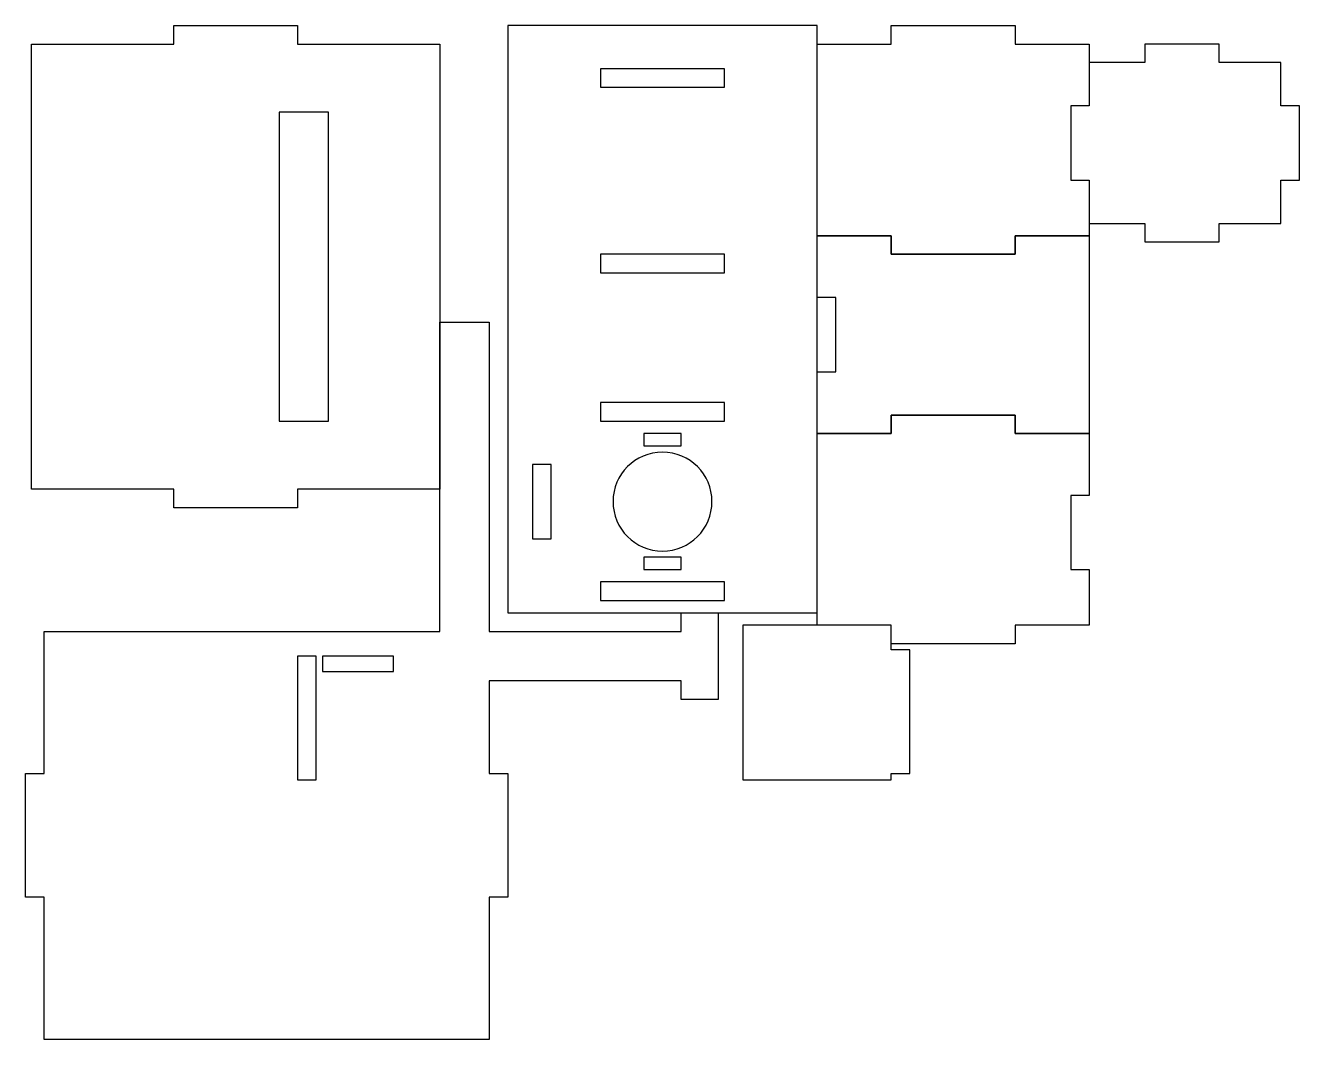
# Model space of a CAD drawing. Header units: inches. Extents: x 196 to 402, y 340 to 504.
import ezdxf

# ---------------------------------------------------------------- set-up
doc = ezdxf.new("R2010")
doc.units = ezdxf.units.IN
doc.header["$MEASUREMENT"] = 0
doc.layers.add('Default', color=7, linetype='Continuous')

# ---------------------------------------------------------------- blocks, each defined once
blk = doc.blocks.new('block 2')
at = {"layer": 'Default', "color": 7, "lineweight": 25, "true_color": 0xffffff}
blk.add_lwpolyline([(196.5, 500.5), (219.5, 500.5), (219.5, 503.5), (239.5, 503.5), (239.5, 500.5), (262.5, 500.5), (262.5, 428.5), (239.5, 428.5), (239.5, 425.5), (219.5, 425.5), (219.5, 428.5), (196.5, 428.5), (196.5, 500.5)], dxfattribs=at)
blk = doc.blocks.new('block 3')
at = {"layer": 'Default', "color": 7, "lineweight": 25, "true_color": 0xffffff}
blk.add_lwpolyline([(236.5, 439.5), (244.5, 439.5), (244.5, 489.5), (236.5, 489.5), (236.5, 439.5)], dxfattribs=at)
blk = doc.blocks.new('block 4')
at = {"layer": 'Default', "color": 7, "lineweight": 25, "true_color": 0xffffff}
blk.add_lwpolyline([(338.5, 402.5), (335.5, 402.5), (335.5, 406.5), (311.5, 406.5), (311.5, 381.5), (335.5, 381.5), (335.5, 382.5), (338.5, 382.5), (338.5, 402.5)], dxfattribs=at)
blk = doc.blocks.new('block 5')
at = {"layer": 'Default', "color": 7, "lineweight": 25, "true_color": 0xffffff}
blk.add_lwpolyline([(239.5, 401.5), (239.5, 381.5), (242.5, 381.5), (242.5, 401.5), (239.5, 401.5)], dxfattribs=at)
blk = doc.blocks.new('block 6')
at = {"layer": 'Default', "color": 7, "lineweight": 25, "true_color": 0xffffff}
blk.add_lwpolyline([(376.5, 500.5), (376.5, 497.5), (367.5, 497.5), (367.5, 490.5), (364.5, 490.5), (364.5, 478.5), (367.5, 478.5), (367.5, 471.5), (376.5, 471.5), (376.5, 468.5), (388.5, 468.5), (388.5, 471.5), (398.5, 471.5), (398.5, 478.5), (401.5, 478.5), (401.5, 490.5), (398.5, 490.5), (398.5, 497.5), (388.5, 497.5), (388.5, 500.5), (376.5, 500.5)], dxfattribs=at)
blk = doc.blocks.new('block 7')
at = {"layer": 'Default', "color": 7, "lineweight": 25, "true_color": 0xffffff}
blk.add_lwpolyline([(323.5, 437.5), (335.5, 437.5), (335.5, 440.5), (355.5, 440.5), (355.5, 437.5), (367.5, 437.5), (367.5, 427.5), (364.5, 427.5), (364.5, 415.5), (367.5, 415.5), (367.5, 406.5), (355.5, 406.5), (355.5, 403.5), (335.5, 403.5), (335.5, 406.5), (323.5, 406.5), (323.5, 437.5)], dxfattribs=at)
blk = doc.blocks.new('block 8')
at = {"layer": 'Default', "color": 7, "lineweight": 25, "true_color": 0xffffff}
blk.add_lwpolyline([(323.5, 500.5), (335.5, 500.5), (335.5, 503.5), (355.5, 503.5), (355.5, 500.5), (367.5, 500.5), (367.5, 490.5), (364.5, 490.5), (364.5, 478.5), (367.5, 478.5), (367.5, 469.5), (355.5, 469.5), (355.5, 466.5), (335.5, 466.5), (335.5, 469.5), (323.5, 469.5), (323.5, 500.5)], dxfattribs=at)
blk = doc.blocks.new('block 9')
at = {"layer": 'Default', "color": 7, "lineweight": 25, "true_color": 0xffffff}
blk.add_lwpolyline([(323.5, 469.5), (335.5, 469.5), (335.5, 466.5), (355.5, 466.5), (355.5, 469.5), (367.5, 469.5), (367.5, 437.5), (355.5, 437.5), (355.5, 440.5), (335.5, 440.5), (335.5, 437.5), (323.5, 437.5), (323.5, 447.5), (326.5, 447.5), (326.5, 459.5), (323.5, 459.5), (323.5, 469.5)], dxfattribs=at)
blk = doc.blocks.new('block 10')
at = {"layer": 'Default', "color": 7, "lineweight": 25, "true_color": 0xffffff}
blk.add_lwpolyline([(277.5, 420.5), (280.5, 420.5), (280.5, 432.5), (277.5, 432.5), (277.5, 420.5)], dxfattribs=at)
blk = doc.blocks.new('block 11')
at = {"layer": 'Default', "color": 7, "lineweight": 25, "true_color": 0xffffff}
blk.add_lwpolyline([(288.5, 439.5), (308.5, 439.5), (308.5, 442.5), (288.5, 442.5), (288.5, 439.5)], dxfattribs=at)
blk = doc.blocks.new('block 12')
at = {"layer": 'Default', "color": 7, "lineweight": 25, "true_color": 0xffffff}
blk.add_open_spline([(290.5, 426.5), (290.5, 430.92), (294.08, 434.5), (298.5, 434.5), (302.92, 434.5), (306.5, 430.92), (306.5, 426.5), (306.5, 422.08), (302.92, 418.5), (298.5, 418.5), (294.08, 418.5), (290.5, 422.08), (290.5, 426.5), (290.5, 426.5), (290.5, 426.5), (290.5, 426.5)], degree=3, knots=[0, 0, 0, 0, 1, 1, 1, 2, 2, 2, 3, 3, 3, 4, 4, 4, 5, 5, 5, 5], dxfattribs=at)
blk = doc.blocks.new('block 13')
at = {"layer": 'Default', "color": 7, "lineweight": 25, "true_color": 0xffffff}
blk.add_lwpolyline([(262.5, 405.5), (262.5, 455.5), (270.5, 455.5), (270.5, 405.5), (301.5, 405.5), (301.5, 408.5), (307.5, 408.5), (307.5, 394.5), (301.5, 394.5), (301.5, 397.5), (270.5, 397.5), (270.5, 382.5), (273.5, 382.5), (273.5, 362.5), (270.5, 362.5), (270.5, 339.5), (198.5, 339.5), (198.5, 362.5), (195.5, 362.5), (195.5, 382.5), (198.5, 382.5), (198.5, 405.5), (262.5, 405.5)], dxfattribs=at)
blk = doc.blocks.new('block 14')
at = {"layer": 'Default', "color": 7, "lineweight": 25, "true_color": 0xffffff}
blk.add_lwpolyline([(288.5, 410.5), (308.5, 410.5), (308.5, 413.5), (288.5, 413.5), (288.5, 410.5)], dxfattribs=at)
blk = doc.blocks.new('block 15')
at = {"layer": 'Default', "color": 7, "lineweight": 25, "true_color": 0xffffff}
blk.add_lwpolyline([(288.5, 493.5), (308.5, 493.5), (308.5, 496.5), (288.5, 496.5), (288.5, 493.5)], dxfattribs=at)
blk = doc.blocks.new('block 16')
at = {"layer": 'Default', "color": 7, "lineweight": 25, "true_color": 0xffffff}
blk.add_lwpolyline([(288.5, 463.5), (308.5, 463.5), (308.5, 466.5), (288.5, 466.5), (288.5, 463.5)], dxfattribs=at)
blk = doc.blocks.new('block 17')
at = {"layer": 'Default', "color": 7, "lineweight": 25, "true_color": 0xffffff}
blk.add_lwpolyline([(243.5, 401.5), (243.5, 399), (255, 399), (255, 401.5), (243.5, 401.5)], dxfattribs=at)
blk = doc.blocks.new('block 18')
at = {"layer": 'Default', "color": 7, "lineweight": 25, "true_color": 0xffffff}
blk.add_lwpolyline([(273.5, 408.5), (323.5, 408.5), (323.5, 503.5), (273.5, 503.5), (273.5, 408.5)], dxfattribs=at)
blk = doc.blocks.new('block 19')
at = {"layer": 'Default', "color": 7, "lineweight": 25, "true_color": 0xffffff}
blk.add_lwpolyline([(295.5, 435.5), (301.5, 435.5), (301.5, 437.5), (295.5, 437.5), (295.5, 435.5)], dxfattribs=at)
blk = doc.blocks.new('block 20')
at = {"layer": 'Default', "color": 7, "lineweight": 25, "true_color": 0xffffff}
blk.add_lwpolyline([(295.5, 415.5), (301.5, 415.5), (301.5, 417.5), (295.5, 417.5), (295.5, 415.5)], dxfattribs=at)

msp = doc.modelspace()

# ---------------------------------------------------------------- block references
at = {"layer": 'Default'}
for name in ['block 2', 'block 18', 'block 8', 'block 6', 'block 15', 'block 3', 'block 9', 'block 16', 'block 13', 'block 11', 'block 7', 'block 19', 'block 12', 'block 10', 'block 20', 'block 14', 'block 4', 'block 5', 'block 17']:
    msp.add_blockref(name, (0, 0), dxfattribs=at)

doc.saveas('drawing.dxf')
